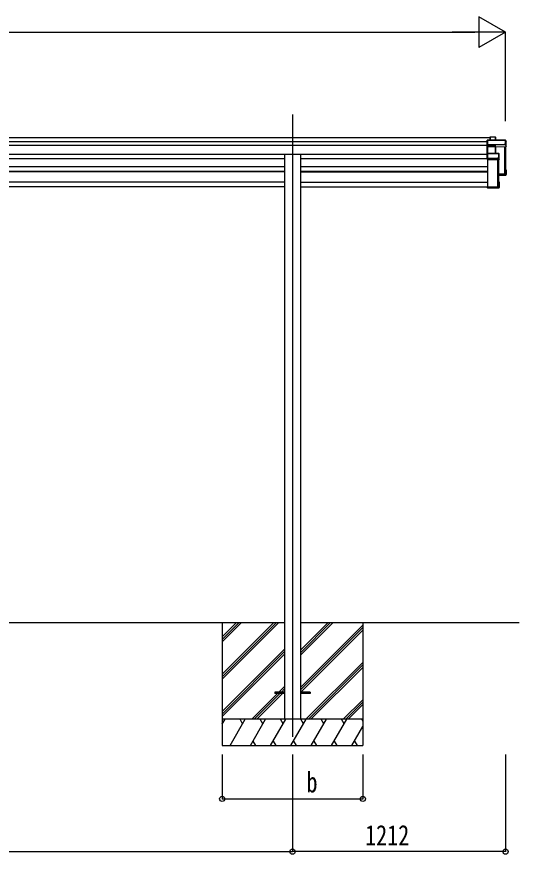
# Model space of a CAD drawing. Units: millimetres, scale not verified. Extents: x -27332 to 2102, y -19305 to 1485.
# Drawn here: x -11864 to -9005, y -13703 to -8941 of the extents above; entities that cross this region are included whole.
import ezdxf
from ezdxf.enums import TextEntityAlignment as Align

# ---------------------------------------------------------------- set-up
doc = ezdxf.new("R2010")
doc.units = ezdxf.units.MM
doc.header["$LTSCALE"] = 40
for name, color, linetype in [('0-3_YKK_12', 2, 'Continuous'), ('0-4_YKK_13', 4, 'Continuous'), ('0-5_YKK_A1', 4, 'Continuous'), ('0-6_YKK_D', 6, 'Continuous')]:
    doc.layers.add(name, color=color, linetype=linetype)
doc.styles.add('ＭＳ ゴシック', font='')
doc.styles.get('ＭＳ ゴシック').set_extended_font_data('MS Gothic')

msp = doc.modelspace()

# ---------------------------------------------------------------- linework, layer by layer
at = {"layer": '0-3_YKK_12'}
for p, q in [((-10295.17, -9496.02), (-10295.17, -9973.75)), ((-10295.17, -9973.75), (-10295.17, -13035.54))]:
    msp.add_line(p, q, dxfattribs=at)
at = {"layer": '0-4_YKK_13'}
for p, q in [((-9186.21, -9642.07), (-9187.07, -9643.01)), ((-9187.07, -9668.43), (-9187.07, -9643.01)), ((-9186.2, -9669.15), (-9187.07, -9668.43)), ((-9187.07, -9677.94), (-9187.07, -9668.43)), ((-9186.07, -9642.41), (-9186.07, -9668.79)), ((-9084.04, -9642.41), (-9186.07, -9642.41)), ((-9185.91, -9641.96), (-9084.04, -9641.96)), ((-9171.07, -9625.21), (-9170.21, -9624.27)), ((-9171.07, -9641.96), (-9171.07, -9625.21)), ((-9170.21, -9641.96), (-9170.21, -9624.27)), ((-9170.07, -9624.16), (-9140.51, -9624.16)), ((-9140.51, -9624.6), (-9140.51, -9624.16)), ((-9140.07, -9624.4), (-9138.32, -9627.4)), ((-9140.01, -9624.65), (-9140.01, -9641.96)), ((-9138.26, -9627.64), (-9140.01, -9624.65)), ((-9139.58, -9668.79), (-9091.57, -9666.71)), ((-9091.57, -9667.25), (-9139.57, -9669.34)), ((-9138.26, -9641.96), (-9138.26, -9627.64)), ((-9091.57, -9666.71), (-9091.57, -9667.25)), ((-9084.04, -9642.41), (-9084.04, -9641.96)), ((-9084.04, -9664.29), (-9084.04, -9642.41)), ((-9083.6, -9642.21), (-9079.19, -9649.75)), ((-9083.54, -9664.34), (-9083.08, -9665.13)), ((-9083.08, -9668.13), (-9083.08, -9665.13)), ((-9083.08, -9668.13), (-9079.13, -9678.63)), ((-9079.13, -9678.63), (-9079.13, -9649.99)), ((-9185.93, -9678.88), (-9187.07, -9677.94)), ((-9187.07, -9718.74), (-9187.07, -9677.94)), ((-9186.07, -9668.79), (-9139.58, -9668.79)), ((-9186.07, -9669.34), (-9186.07, -9678.69)), ((-9139.57, -9669.34), (-9186.07, -9669.34)), ((-9186.07, -9678.69), (-9140.04, -9678.69)), ((-9186.07, -9679.24), (-9186.07, -9717.72)), ((-9140.04, -9678.69), (-9140.04, -9679.24)), ((-9139.57, -9669.34), (-9139.57, -9669.34)), ((-9139.57, -9678.71), (-9139.57, -9669.34)), ((-9139.54, -9679.32), (-9139.54, -9717.72)), ((-9138.67, -9681.62), (-9139.54, -9679.32)), ((-9139.06, -9678.83), (-9138.17, -9681.2)), ((-9138.64, -9717.72), (-9138.64, -9681.5)), ((-9138.17, -9681.2), (-9079.13, -9678.63)), ((-9186.2, -9717.84), (-9187.07, -9718.74)), ((-9187.07, -9745.71), (-9187.07, -9718.74)), ((-9186.2, -9746.43), (-9187.07, -9745.71)), ((-9187.07, -9751.08), (-9187.07, -9745.71)), ((-9187.06, -9751.09), (-9187.07, -9751.08)), ((-9186.07, -9751.92), (-9187.06, -9751.09)), ((-9186.07, -9717.72), (-9121.61, -9717.72)), ((-9186.07, -9718.17), (-9186.07, -9746.07)), ((-9186.07, -9746.07), (-9129.14, -9746.07)), ((-9186.07, -9746.62), (-9186.07, -9751.92)), ((-9129.14, -9746.62), (-9186.07, -9746.62)), ((-9186.07, -9751.92), (-9119.64, -9751.92)), ((-9129.14, -9743.56), (-9121.61, -9743.56)), ((-9129.14, -9746.07), (-9129.14, -9743.56)), ((-9129.14, -9746.07), (-9129.14, -9746.62)), ((-9129.14, -9747.86), (-9129.14, -9746.62)), ((-9121.15, -9747.86), (-9129.14, -9747.86)), ((-9121.61, -9717.72), (-9121.61, -9718.17)), ((-9121.32, -9717.81), (-9119.35, -9719.22)), ((-9119.64, -9751.92), (-9121.15, -9747.86)), ((-9121.11, -9743.61), (-9120.65, -9744.39)), ((-9120.65, -9747.37), (-9120.65, -9744.39)), ((-9120.65, -9747.37), (-9119.14, -9751.43)), ((-9119.14, -9751.43), (-9119.14, -9719.62)), ((-9083.07, -9810.45), (-9079.59, -9810.45)), ((-9083.07, -9810.56), (-9079.27, -9810.56)), ((-9083.07, -9811.32), (-9080.07, -9811.32)), ((-9080.07, -9811.32), (-9079.24, -9810.58)), ((-9080.07, -9811.32), (-9080.07, -9838.56)), ((-9079.13, -9839.56), (-9079.13, -9810.92)), ((-9123.06, -9838.94), (-9081.57, -9837.13)), ((-9080.07, -9838.56), (-9123.06, -9840.43)), ((-9091.57, -9843.25), (-9123.06, -9844.62)), ((-9091.57, -9843.25), (-9119.14, -9844.45)), ((-9083.08, -9842.55), (-9091.57, -9842.92)), ((-9091.57, -9842.92), (-9091.57, -9843.25)), ((-9085.91, -9833.85), (-9085.91, -9837.32)), ((-9083.08, -9842.55), (-9079.13, -9839.56)), ((-9083.07, -9815.37), (-9081.57, -9812.81)), ((-9083.07, -9812.81), (-9081.57, -9812.81)), ((-9081.57, -9837.13), (-9081.57, -9812.81)), ((-9187.07, -9905.5), (-9185.07, -9905.5)), ((-9187.07, -9905.5), (-9187.07, -9905.95)), ((-9187.07, -9905.95), (-9187.07, -9911.81)), ((-9187.07, -9905.95), (-9185.07, -9905.95)), ((-9185.07, -9905.95), (-9185.07, -9905.5)), ((-9185.07, -9905.95), (-9185.07, -9910.32)), ((-9119.64, -9880.05), (-9123.07, -9880.05)), ((-9123.07, -9880.89), (-9120.09, -9880.89)), ((-9121.59, -9882.38), (-9123.07, -9882.38)), ((-9121.59, -9910.32), (-9121.59, -9882.38)), ((-9119.14, -9912.36), (-9119.14, -9880.55)), ((-9186.2, -9914.13), (-9187.07, -9913.23)), ((-9120.09, -9911.82), (-9187.06, -9911.82)), ((-9186.07, -9912.85), (-9187.06, -9911.82)), ((-9186.07, -9912.85), (-9119.64, -9912.85)), ((-9186.07, -9914.25), (-9186.07, -9912.85)), ((-9129.14, -9914.25), (-9186.07, -9914.25)), ((-9129.14, -9914.25), (-9186.07, -9914.25)), ((-9185.07, -9910.32), (-9121.59, -9910.32)), ((-9129.14, -9913.92), (-9129.14, -9914.25)), ((-9121.15, -9913.92), (-9129.14, -9913.92)), ((-9129.14, -9914.25), (-9129.14, -9914.25)), ((-9123.48, -9909.58), (-9123.48, -9910.32)), ((-9119.64, -9912.85), (-9121.15, -9913.92)), ((-9119.35, -9912.75), (-9120.85, -9913.83)), ((-9119.28, -9912.7), (-9120.09, -9911.82)), ((-10395.17, -12781.04), (-10395.17, -12790.04)), ((-10340.17, -12781.04), (-10395.17, -12781.04)), ((-10340.17, -12790.04), (-10395.17, -12790.04)), ((-10195.17, -12781.04), (-10250.17, -12781.04)), ((-10195.17, -12790.04), (-10250.17, -12790.04)), ((-10195.17, -12781.04), (-10195.17, -12790.04))]:
    msp.add_line(p, q, dxfattribs=at)
for points in [[(-9140.51, -9641.96), (-9140.51, -9624.6), (-9169.86, -9624.6), (-9169.86, -9641.96)], [(-9091.57, -9666.71), (-9091.57, -9664.29), (-9084.04, -9664.29)], [(-9083.08, -9668.13), (-9091.57, -9668.5), (-9091.57, -9667.25)], [(-9079.13, -9649.99), (-9083.54, -9642.46), (-9083.54, -9664.34)], [(-9140.04, -9717.72), (-9140.04, -9679.24), (-9186.07, -9679.24)], [(-9139.57, -9678.71), (-9139.57, -9678.71), (-9139.57, -9678.71)], [(-9121.61, -9743.56), (-9121.61, -9718.17), (-9186.07, -9718.17)], [(-9119.14, -9719.62), (-9121.11, -9718.22), (-9121.11, -9743.61)], [(-9123.06, -9841.47), (-9079.13, -9839.56), (-9079.13, -9839.56), (-9080.07, -9838.56)], [(-9119.28, -9880.17), (-9120.09, -9880.89), (-9120.09, -9911.82)], [(-9187.06, -9911.82), (-9187.07, -9911.81), (-9187.07, -9913.23)]]:
    msp.add_lwpolyline(points, dxfattribs=at)
for centre, radius, start, end in [((-9140.51, -9624.66), 0.5, 30.33313, 90), ((-9140.39, -9626.01), 1.41, 74.15609, 94.61217), ((-9140.5, -9624.65), 0.494, 359.98098, 30.32316), ((-9084.04, -9642.46), 0.5, 30.33313, 90), ((-9083.92, -9643.82), 1.41, 74.15609, 94.61217), ((-9083.92, -9665.7), 1.41, 74.15609, 94.61217), ((-9084.03, -9642.46), 0.494, 359.98098, 30.32316), ((-9139.17, -9679.2), 0.63, 129.50604, 184.71108), ((-9139.04, -9679.33), 0.502, 92.80646, 179.3843), ((-9121.61, -9718.22), 0.5, 54.45407, 90), ((-9121.49, -9719.57), 1.41, 74.15609, 94.61217), ((-9121.49, -9744.96), 1.41, 74.15609, 94.61217), ((-9121.61, -9718.22), 0.498, 0.1799, 54.43322)]:
    msp.add_arc(centre, radius, start, end, dxfattribs=at)
for centre, major_axis, ratio, start_param, end_param in [((-9186.57, -9642.46), (0.372, 0.372), 0.900404, 5.550147, 6.3355452), ((-9185.86, -9642.46), (-0.372, 0.372), 0.900404, 5.4454273, 6.2308254), ((-9170.57, -9624.66), (-0.499, -0.499), 0.052408, 3.0892328, 3.8746309), ((-9169.86, -9624.66), (-0.499, 0.499), 0.052408, 4.7647489, 5.550147), ((-9138.73, -9627.69), (0.257, 0.444), 0.891995, 5.2871388, 6.0006), ((-9186.57, -9668.85), (0.372, 0.372), 0.900404, 4.7952921, 5.550147), ((-9186.57, -9668.85), (-0.498, 0.498), 0.083094, 3.2244958, 3.9793507), ((-9185.57, -9679.19), (-0.498, 0.498), 0.083094, 0.0829031, 0.837758), ((-9185.57, -9679.19), (0.372, 0.372), 0.900404, 1.6536995, 2.4085544), ((-9140.04, -9678.86), (-1, 0), 0.165356, 4.2226982, 4.712389), ((-9140.04, -9679.35), (-0.5, 0), 0.226184, 4.2102939, 4.712389), ((-9140.04, -9679.37), (-0.5, -0.046), 0.224394, 3.1821146, 4.1897293), ((-9139.58, -9668.85), (-0.011, 0.5), 0.002284, 3.307366, 4.8170591), ((-9140.06, -9678.88), (-1, -0.045), 0.165035, 4.1904357, 4.1933299), ((-9140.06, -9678.88), (-1, -0.045), 0.165035, 3.1952984, 4.1904357), ((-9138.17, -9681.62), (-0.495, -0.086), 0.832908, 4.5579552, 6.0814725), ((-9186.57, -9718.22), (0.5, 0.5), 0.02182, 6.2613687, 7.0162236), ((-9186.57, -9718.22), (0.372, 0.372), 0.900404, 5.550147, 6.3050019), ((-9186.57, -9746.12), (0.372, 0.372), 0.900404, 4.7952921, 5.550147), ((-9186.57, -9746.12), (-0.498, 0.498), 0.083094, 3.2244958, 3.9793507), ((-9121.15, -9747.36), (-0.479, 0.147), 0.993384, 1.8707271, 3.4377965), ((-9119.62, -9751.5), (-0.498, -0.074), 0.830741, 1.394861, 2.1783957), ((-9119.62, -9719.64), (0.169, 0.473), 0.931403, 5.0793173, 5.862852), ((-9119.62, -9751.5), (0.289, 0.44), 0.847113, 4.5883003, 5.371835), ((-9079.65, -9810.95), (-0.474, -0.272), 0.885613, 3.4570579, 4.242456), ((-9079.6, -9810.88), (-0.491, 0.117), 0.873782, 4.1213673, 4.1933043), ((-9079.6, -9810.87), (-0.257, 0.444), 0.891995, 4.1376391, 4.8511003), ((-9119.62, -9880.47), (-0.498, 0.074), 0.830741, 4.1047896, 4.8883243), ((-9119.62, -9880.47), (-0.289, 0.44), 0.847113, 4.052943, 4.8364777), ((-9186.57, -9913.75), (-0.5, 0.5), 0.02182, 2.4085544, 3.1634093), ((-9121.15, -9913.43), (-0.479, 0.147), 0.993384, 1.8707271, 2.4924516), ((-9119.62, -9912.33), (0.255, 0.46), 0.938446, 3.6212269, 4.4047616), ((-9119.62, -9912.33), (-0.169, 0.473), 0.931403, 3.561926, 4.3454607)]:
    msp.add_ellipse(centre, major_axis=major_axis, ratio=ratio, start_param=start_param, end_param=end_param, dxfattribs=at)
at = {"layer": '0-5_YKK_A1'}
for p, q in [((-14719.27, -9628.01), (-9171.07, -9628.01)), ((-14703.27, -9650.89), (-9187.07, -9650.89)), ((-14703.27, -9671.04), (-9187.07, -9671.04)), ((-9088.19, -9679.02), (-9088.19, -9835.99)), ((-9085.08, -9678.89), (-9085.08, -9833.02)), ((-9084.57, -9678.87), (-9084.57, -9835.69)), ((-9083.07, -9678.8), (-9083.07, -9835.69)), ((-14703.27, -9722.25), (-9187.07, -9722.25)), ((-13549.95, -9746.57), (-10340.35, -9746.57)), ((-10340.37, -9722.25), (-10340.37, -12935.54)), ((-10249.97, -9722.25), (-10249.97, -12935.54)), ((-10249.95, -9746.57), (-9187.07, -9746.57)), ((-9184.56, -9909.58), (-9184.56, -9751.92)), ((-9128.19, -9751.92), (-9128.19, -9909.58)), ((-9124.57, -9751.92), (-9124.57, -9909.28)), ((-9123.07, -9751.92), (-9123.07, -9909.28)), ((-10340.37, -9793.26), (-13549.97, -9793.04)), ((-9184.57, -9793.26), (-10249.97, -9793.26)), ((-13549.98, -9819.5), (-10340.37, -9819.5)), ((-10340.37, -9822.21), (-13549.97, -9822.21)), ((-11861.21, -9819.5), (-11861.21, -9822.21)), ((-11853.07, -9819.5), (-11853.07, -9822.21)), ((-11681.21, -9819.5), (-11681.21, -9822.21)), ((-11673.07, -9819.5), (-11673.07, -9822.21)), ((-11501.21, -9819.5), (-11501.21, -9822.21)), ((-11493.07, -9819.5), (-11493.07, -9822.21)), ((-11321.21, -9819.5), (-11321.21, -9822.21)), ((-11313.07, -9819.5), (-11313.07, -9822.21)), ((-11141.21, -9819.5), (-11141.21, -9822.21)), ((-11133.07, -9819.5), (-11133.07, -9822.21)), ((-10961.21, -9819.5), (-10961.21, -9822.21)), ((-10953.07, -9819.5), (-10953.07, -9822.21)), ((-10781.21, -9819.5), (-10781.21, -9822.21)), ((-10773.07, -9819.5), (-10773.07, -9822.21)), ((-10601.21, -9819.5), (-10601.21, -9822.21)), ((-10593.07, -9819.5), (-10593.07, -9822.21)), ((-10421.21, -9819.5), (-10421.21, -9822.21)), ((-10413.07, -9819.5), (-10413.07, -9822.21)), ((-10249.97, -9819.5), (-9184.57, -9819.5)), ((-10249.97, -9822.21), (-9184.57, -9822.21)), ((-10241.21, -9819.5), (-10241.21, -9822.21)), ((-10233.07, -9819.5), (-10233.07, -9822.21)), ((-10061.21, -9819.5), (-10061.21, -9822.21)), ((-10053.07, -9819.5), (-10053.07, -9822.21)), ((-9881.21, -9819.5), (-9881.21, -9822.21)), ((-9873.07, -9819.5), (-9873.07, -9822.21)), ((-9701.21, -9819.5), (-9701.21, -9822.21)), ((-9693.07, -9819.5), (-9693.07, -9822.21)), ((-9521.21, -9819.5), (-9521.21, -9822.21)), ((-9513.07, -9819.5), (-9513.07, -9822.21)), ((-9341.21, -9819.5), (-9341.21, -9822.21)), ((-9333.07, -9819.5), (-9333.07, -9822.21)), ((-9088.19, -9835.99), (-9123.06, -9835.99)), ((-9088.19, -9835.99), (-9123.06, -9835.99)), ((-9085.08, -9833.02), (-9087.98, -9835.9)), ((-9083.37, -9835.99), (-9084.27, -9835.99)), ((-10340.37, -9880.78), (-13549.97, -9880.78)), ((-10249.97, -9880.78), (-9184.57, -9880.78)), ((-9125.08, -9906.61), (-9127.98, -9909.5)), ((-10340.37, -9906.85), (-13549.97, -9906.86)), ((-10249.97, -9906.86), (-9187.07, -9906.86)), ((-9185.07, -9906.86), (-9184.56, -9906.86)), ((-9128.19, -9909.58), (-9184.56, -9909.58)), ((-9123.37, -9909.58), (-9124.27, -9909.58)), ((-13550.17, -12385.54), (-10340.17, -12385.54)), ((-10694.97, -12385.54), (-10694.97, -13085.54)), ((-10694.97, -12679.51), (-10400.99, -12385.54)), ((-10694.97, -12693.65), (-10386.84, -12385.54)), ((-10694.97, -12707.8), (-10372.7, -12385.54)), ((-10694.97, -12467.38), (-10613.12, -12385.54)), ((-10694.97, -12481.52), (-10598.98, -12385.54)), ((-10694.97, -12495.66), (-10584.84, -12385.54)), ((-10250.17, -12385.54), (-9005.13, -12385.54)), ((-10249.97, -12571.17), (-10064.33, -12385.54)), ((-10249.97, -12557.02), (-10078.48, -12385.54)), ((-10249.97, -12542.88), (-10092.62, -12385.54)), ((-10249.97, -12755.01), (-9894.97, -12400.02)), ((-10249.97, -12769.15), (-9894.97, -12414.16)), ((-10247.71, -12781.04), (-9894.97, -12428.3)), ((-9894.97, -12385.54), (-9894.97, -13085.54)), ((-10694.97, -12891.64), (-10339.97, -12536.65)), ((-10694.97, -12905.79), (-10339.97, -12550.79)), ((-10694.97, -12919.93), (-10339.97, -12564.93)), ((-10218.36, -12935.54), (-9894.97, -12612.15)), ((-10204.22, -12935.54), (-9894.97, -12626.29)), ((-10190.07, -12935.54), (-9894.97, -12640.43)), ((-10372.22, -12781.04), (-10339.97, -12748.78)), ((-10358.08, -12781.04), (-10339.97, -12762.92)), ((-10526.72, -12935.54), (-10381.22, -12790.04)), ((-10512.58, -12935.54), (-10367.08, -12790.04)), ((-10498.44, -12935.54), (-10352.94, -12790.04)), ((-10343.94, -12781.04), (-10339.97, -12777.06)), ((-10006.23, -12935.54), (-9894.97, -12824.28)), ((-9992.08, -12935.54), (-9894.97, -12838.42)), ((-9977.94, -12935.54), (-9894.97, -12852.56)), ((-9894.97, -12935.54), (-10694.97, -12935.54)), ((-10694.97, -12964.48), (-10678.26, -12935.54)), ((-10650.42, -13085.54), (-10563.82, -12935.54)), ((-10578.82, -12961.52), (-10593.82, -12935.54)), ((-10534.95, -13085.54), (-10448.35, -12935.54)), ((-10463.35, -12961.52), (-10478.35, -12935.54)), ((-10419.48, -13085.54), (-10332.88, -12935.54)), ((-10347.88, -12961.52), (-10362.88, -12935.54)), ((-10304.01, -13085.54), (-10217.41, -12935.54)), ((-10232.41, -12961.52), (-10247.41, -12935.53)), ((-10188.54, -13085.54), (-10101.94, -12935.54)), ((-10116.94, -12961.52), (-10131.94, -12935.54)), ((-10073.07, -13085.54), (-9986.47, -12935.54)), ((-10001.47, -12961.52), (-10016.47, -12935.54)), ((-9894.97, -12945.98), (-9901, -12935.54)), ((-10693.26, -12961.52), (-10694.97, -12958.56)), ((-9957.6, -13085.54), (-9894.97, -12977.05)), ((-10694.97, -13085.54), (-9894.97, -13085.54)), ((-10519.95, -13059.56), (-10504.95, -13085.53)), ((-10404.48, -13059.55), (-10389.48, -13085.54)), ((-10289.01, -13059.56), (-10274.01, -13085.54)), ((-10173.54, -13059.56), (-10158.54, -13085.54)), ((-10058.07, -13059.56), (-10043.07, -13085.54)), ((-9942.6, -13059.56), (-9927.6, -13085.54))]:
    msp.add_line(p, q, dxfattribs=at)
for centre, radius, start, end in [((-9088.19, -9835.69), 0.301, 269.97302, 314.80486), ((-9084.87, -9833.23), 0.3, 0.29363, 134.92849), ((-9084.27, -9835.69), 0.299, 180.1578, 270.15693), ((-9083.37, -9835.69), 0.299, 269.84307, 359.8422), ((-9124.87, -9906.82), 0.3, 0.29363, 134.92849), ((-9128.19, -9909.28), 0.301, 269.97302, 314.80486), ((-9124.27, -9909.28), 0.299, 180.1578, 270.15693), ((-9123.37, -9909.28), 0.299, 269.84307, 359.8422)]:
    msp.add_arc(centre, radius, start, end, dxfattribs=at)
at = {"layer": '0-6_YKK_D'}
for p, q in [((-9083.07, -9028.01), (-9234.62, -8940.51)), ((-9234.62, -8940.51), (-9234.62, -9115.51)), ((-14632.27, -9028.01), (-9258.07, -9028.01)), ((-9083.07, -9028.01), (-9386.18, -9028.01)), ((-9083.07, -9028.01), (-9234.62, -9115.51)), ((-9083.07, -9534.89), (-9083.07, -9027.01)), ((-10694.97, -13135.54), (-10694.97, -13389.49)), ((-10295.17, -13135.54), (-10295.17, -13689.49)), ((-10295.17, -13135.54), (-10295.17, -13689.49)), ((-9894.97, -13135.54), (-9894.97, -13389.49)), ((-9083.07, -13135.54), (-9083.07, -13689.49)), ((-10694.97, -13388.49), (-9894.97, -13388.49)), ((-13595.17, -13688.49), (-10295.17, -13688.49)), ((-9083.07, -13688.49), (-10295.17, -13688.49))]:
    msp.add_line(p, q, dxfattribs=at)
for centre in [(-10694.97, -13388.49), (-9894.97, -13388.49), (-10295.17, -13688.49), (-10295.17, -13688.49), (-9083.07, -13688.49)]:
    msp.add_circle(centre, 14.88, dxfattribs=at)

# ---------------------------------------------------------------- texts
at = {"layer": '0-6_YKK_D', "style": 'ＭＳ ゴシック', "width": 0.8}
for s, p in [('b', (-10215.43, -13386.16)), ('1212', (-9882.32, -13687.49))]:
    msp.add_text(s, height=115.5, dxfattribs=at).set_placement(p, align=Align.BOTTOM_LEFT)

doc.saveas('drawing.dxf')
